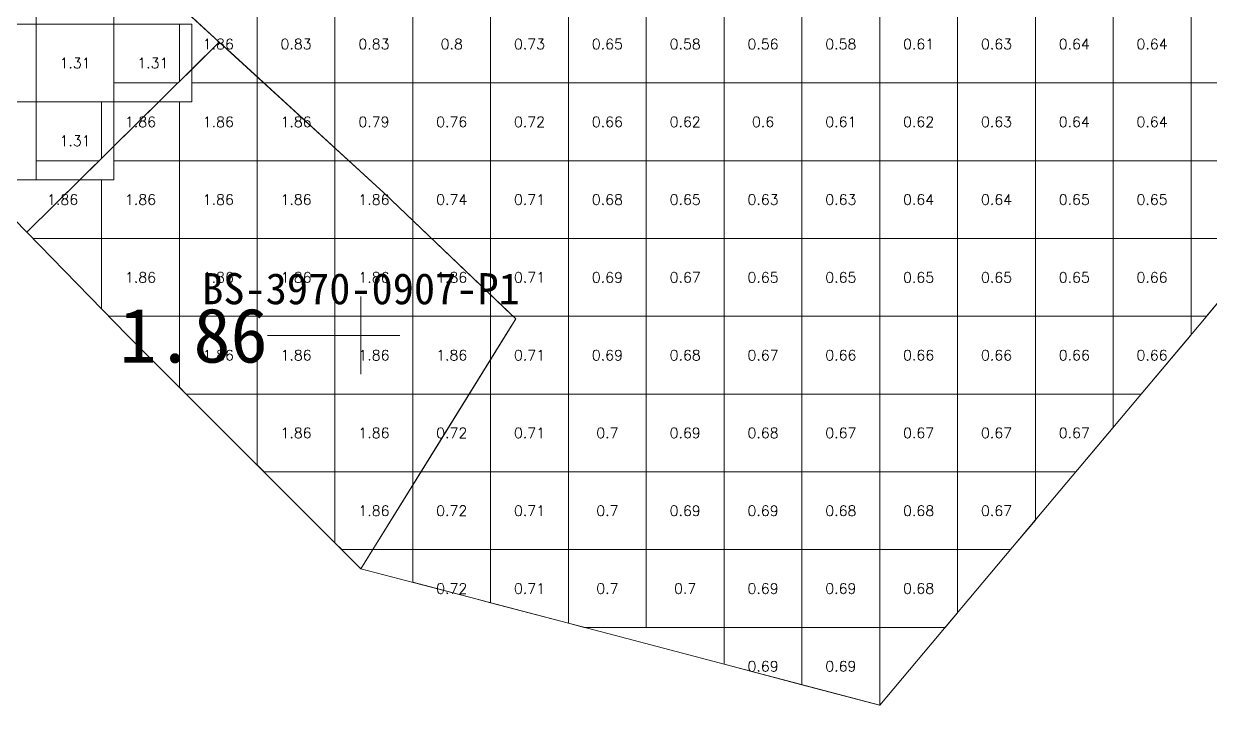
# Model space of a CAD drawing. Header units: inches. Extents: x 469931.6 to 470004.9, y 4349718.4 to 4349790.6.
# Drawn here: x 469940.68 to 469955.93, y 4349718.37 to 4349727.13 of the extents above; entities that cross this region are included whole.
import ezdxf
from ezdxf.enums import TextEntityAlignment as Align

# ---------------------------------------------------------------- set-up
doc = ezdxf.new("R2010")
doc.units = ezdxf.units.IN
doc.header["$MEASUREMENT"] = 0
for name, color, linetype, lineweight in [('0.500-1.000', 7, 'Continuous', 0), ('1.000-1.500', 7, 'Continuous', 0), ('1.500-3.000', 7, 'Continuous', 0), ('孔口文字', 7, 'Continuous', 0), ('点', 7, 'Continuous', 0), ('爆区方格网', 7, 'Continuous', 0), ('线条', 7, 'Continuous', 0), ('钻孔', 7, 'Continuous', 0)]:
    doc.layers.add(name, color=color, linetype=linetype, lineweight=lineweight)
doc.styles.add('3dmine_textStyle_1', font='txt.shx', dxfattribs={"height": 1, "bigfont": 'gbcbig.shx'})
doc.styles.add('3dmine_textStyle_3', font='simsunb.ttf', dxfattribs={"height": 1})

msp = doc.modelspace()

# ---------------------------------------------------------------- hatches: boundary and pattern name
at = {"layer": '钻孔', "linetype": 'Continuous', "lineweight": 0, "true_color": 0xff0000, "extrusion": (0, 1, 0)}
msp.add_hatch(color=1, dxfattribs=at).paths.add_polyline_path([(-469946.018, 3959.698), (-469945.018, 3959.698), (-469945.018, 3971.698), (-469946.018, 3971.698)], flags=0)

# ---------------------------------------------------------------- linework, layer by layer
at = {"layer": '0.500-1.000', "color": 4, "linetype": 'Continuous', "lineweight": 0, "true_color": 0x00ffff}
msp.add_lwpolyline([(469956.989, 4349724.699), (469955.859, 4349723.342), (469953.772, 4349720.857), (469951.686, 4349718.372), (469948.352, 4349719.25), (469946.493, 4349719.739), (469945.018, 4349720.128), (469946.928, 4349723.214), (469947.006, 4349723.341), (469946.95, 4349723.394), (469945.311, 4349724.961), (469941.381, 4349728.564), (469940.505, 4349729.752), (469939.473, 4349731.151), (469936.853, 4349731.96), (469935.078, 4349732.508), (469931.842, 4349732.619), (469931.683, 4349735.179), (469934.683, 4349738.179), (469935.697, 4349739.041), (469936.613, 4349739.82), (469939.613, 4349742.82), (469941.158, 4349743.706), (469942.755, 4349741.707)], dxfattribs=at)
at = {"layer": '1.000-1.500', "color": 1, "linetype": 'Continuous', "lineweight": 0, "true_color": 0xff0000}
msp.add_lwpolyline([(469939.473, 4349731.151), (469941.381, 4349728.564), (469943.197, 4349726.899), (469940.724, 4349724.454), (469939.448, 4349725.763), (469936.323, 4349726.803), (469937.928, 4349731.628), (469939.473, 4349731.151)], dxfattribs=at)
at = {"layer": '1.500-3.000', "color": 1, "linetype": 'Continuous', "lineweight": 0, "true_color": 0xff0000}
msp.add_lwpolyline([(469943.346, 4349726.763), (469945.311, 4349724.961), (469947.006, 4349723.341), (469946.012, 4349721.734), (469945.018, 4349720.128), (469942.018, 4349723.128), (469940.724, 4349724.454), (469943.197, 4349726.899), (469943.346, 4349726.763)], dxfattribs=at)
at = {"layer": '点', "color": 138, "linetype": 'Continuous', "lineweight": 0, "true_color": 0x004c4c, "elevation": 3971.698}
for points in [[(469945.018, 4349722.628), (469945.018, 4349723.628)], [(469945.518, 4349723.128), (469944.518, 4349723.128)]]:
    msp.add_lwpolyline(points, dxfattribs=at)
at = {"layer": '爆区方格网', "color": 1, "linetype": 'Continuous', "lineweight": 0, "true_color": 0xff0000}
for points, elevation in [([(469940.843, 4349727.129), (469939.843, 4349727.129), (469939.843, 4349728.129), (469940.843, 4349728.129), (469940.843, 4349727.129)], 3971.711), ([(469941.684, 4349727.373), (469941.843, 4349727.373), (469941.843, 4349727.129), (469940.843, 4349727.129), (469940.843, 4349728.129), (469941.684, 4349728.129), (469941.684, 4349727.373)], 3971.711), ([(469943.684, 4349726.373), (469942.843, 4349726.373), (469942.843, 4349726.548), (469942.684, 4349726.391), (469942.684, 4349727.129), (469942.843, 4349727.129), (469942.843, 4349726.548), (469943.197, 4349726.899), (469943.197, 4349726.899), (469942.684, 4349727.37), (469942.684, 4349727.373), (469943.684, 4349727.373), (469943.684, 4349726.373)], 3971.698), ([(469940.843, 4349726.129), (469939.843, 4349726.129), (469939.843, 4349727.129), (469940.843, 4349727.129), (469940.843, 4349726.129)], 3971.711), ([(469941.843, 4349726.129), (469940.843, 4349726.129), (469940.843, 4349727.129), (469941.843, 4349727.129), (469941.843, 4349726.129)], 3971.711), ([(469942.843, 4349726.129), (469941.843, 4349726.129), (469941.843, 4349727.129), (469942.843, 4349727.129), (469942.843, 4349726.129)], 3971.711), ([(469942.419, 4349726.129), (469942.684, 4349726.129), (469942.684, 4349725.373), (469941.843, 4349725.373), (469941.843, 4349725.56), (469941.684, 4349725.402), (469941.684, 4349726.129), (469941.843, 4349726.129), (469941.843, 4349725.56), (469942.419, 4349726.129), (469941.843, 4349726.129), (469941.843, 4349726.373), (469942.665, 4349726.373), (469942.419, 4349726.129)], 3971.698), ([(469943.684, 4349725.373), (469942.684, 4349725.373), (469942.684, 4349726.129), (469942.843, 4349726.129), (469942.843, 4349726.373), (469943.684, 4349726.373), (469943.684, 4349725.373)], 3971.698), ([(469944.684, 4349725.373), (469943.684, 4349725.373), (469943.684, 4349726.373), (469944.684, 4349726.373), (469944.684, 4349725.373)], 3971.698), ([(469940.843, 4349725.129), (469940.066, 4349725.129), (469939.843, 4349725.358), (469939.843, 4349726.129), (469940.843, 4349726.129), (469940.843, 4349725.129)], 3971.711), ([(469941.843, 4349725.129), (469940.843, 4349725.129), (469940.843, 4349726.129), (469941.843, 4349726.129), (469941.843, 4349725.129)], 3971.711), ([(469941.407, 4349725.129), (469941.684, 4349725.129), (469941.684, 4349724.373), (469940.804, 4349724.373), (469940.724, 4349724.454), (469941.407, 4349725.129), (469940.843, 4349725.129), (469940.843, 4349725.373), (469941.654, 4349725.373), (469941.407, 4349725.129)], 3971.698), ([(469942.684, 4349724.373), (469941.684, 4349724.373), (469941.684, 4349725.129), (469941.843, 4349725.129), (469941.843, 4349725.373), (469942.684, 4349725.373), (469942.684, 4349724.373)], 3971.698), ([(469943.684, 4349724.373), (469942.684, 4349724.373), (469942.684, 4349725.373), (469943.684, 4349725.373), (469943.684, 4349724.373)], 3971.698), ([(469944.684, 4349724.373), (469943.684, 4349724.373), (469943.684, 4349725.373), (469944.684, 4349725.373), (469944.684, 4349724.373)], 3971.698), ([(469945.684, 4349724.373), (469944.684, 4349724.373), (469944.684, 4349725.373), (469945.684, 4349725.373), (469945.684, 4349724.373)], 3971.698), ([(469942.684, 4349723.373), (469941.779, 4349723.373), (469941.684, 4349723.47), (469941.684, 4349724.373), (469942.684, 4349724.373), (469942.684, 4349723.373)], 3971.698), ([(469943.684, 4349723.373), (469942.684, 4349723.373), (469942.684, 4349724.373), (469943.684, 4349724.373), (469943.684, 4349723.373)], 3971.698), ([(469944.684, 4349723.373), (469943.684, 4349723.373), (469943.684, 4349724.373), (469944.684, 4349724.373), (469944.684, 4349723.373)], 3971.698), ([(469945.684, 4349723.373), (469944.684, 4349723.373), (469944.684, 4349724.373), (469945.684, 4349724.373), (469945.684, 4349723.373)], 3971.698), ([(469946.684, 4349723.373), (469945.684, 4349723.373), (469945.684, 4349724.373), (469946.684, 4349724.373), (469946.684, 4349723.373)], 3971.698), ([(469943.684, 4349722.373), (469942.773, 4349722.373), (469942.684, 4349722.462), (469942.684, 4349723.373), (469943.684, 4349723.373), (469943.684, 4349722.373)], 3971.698), ([(469944.684, 4349722.373), (469943.684, 4349722.373), (469943.684, 4349723.373), (469944.684, 4349723.373), (469944.684, 4349722.373)], 3971.698), ([(469945.684, 4349722.373), (469944.684, 4349722.373), (469944.684, 4349723.373), (469945.684, 4349723.373), (469945.684, 4349722.373)], 3971.698), ([(469946.684, 4349722.373), (469945.684, 4349722.373), (469945.684, 4349723.373), (469946.684, 4349723.373), (469946.684, 4349722.373)], 3971.698), ([(469944.684, 4349721.373), (469943.773, 4349721.373), (469943.684, 4349721.462), (469943.684, 4349722.373), (469944.684, 4349722.373), (469944.684, 4349721.373)], 3971.698), ([(469945.684, 4349721.373), (469944.684, 4349721.373), (469944.684, 4349722.373), (469945.684, 4349722.373), (469945.684, 4349721.373)], 3971.698), ([(469945.684, 4349720.373), (469944.773, 4349720.373), (469944.684, 4349720.462), (469944.684, 4349721.373), (469945.684, 4349721.373), (469945.684, 4349720.373)], 3971.698)]:
    msp.add_lwpolyline(points, dxfattribs=dict(at, elevation=elevation))
at = {"layer": '爆区方格网', "color": 4, "linetype": 'Continuous', "lineweight": 0, "true_color": 0x00ffff, "elevation": 3971.438}
for points in [[(469944.684, 4349726.373), (469943.684, 4349726.373), (469943.684, 4349727.373), (469944.684, 4349727.373), (469944.684, 4349726.373)], [(469945.684, 4349726.373), (469944.684, 4349726.373), (469944.684, 4349727.373), (469945.684, 4349727.373), (469945.684, 4349726.373)], [(469946.684, 4349726.373), (469945.684, 4349726.373), (469945.684, 4349727.373), (469946.684, 4349727.373), (469946.684, 4349726.373)], [(469947.684, 4349726.373), (469946.684, 4349726.373), (469946.684, 4349727.373), (469947.684, 4349727.373), (469947.684, 4349726.373)], [(469948.684, 4349726.373), (469947.684, 4349726.373), (469947.684, 4349727.373), (469948.684, 4349727.373), (469948.684, 4349726.373)], [(469949.684, 4349726.373), (469948.684, 4349726.373), (469948.684, 4349727.373), (469949.684, 4349727.373), (469949.684, 4349726.373)], [(469950.684, 4349726.373), (469949.684, 4349726.373), (469949.684, 4349727.373), (469950.684, 4349727.373), (469950.684, 4349726.373)], [(469951.684, 4349726.373), (469950.684, 4349726.373), (469950.684, 4349727.373), (469951.684, 4349727.373), (469951.684, 4349726.373)], [(469952.684, 4349726.373), (469951.684, 4349726.373), (469951.684, 4349727.373), (469952.684, 4349727.373), (469952.684, 4349726.373)], [(469953.684, 4349726.373), (469952.684, 4349726.373), (469952.684, 4349727.373), (469953.684, 4349727.373), (469953.684, 4349726.373)], [(469954.684, 4349726.373), (469953.684, 4349726.373), (469953.684, 4349727.373), (469954.684, 4349727.373), (469954.684, 4349726.373)], [(469955.684, 4349726.373), (469954.684, 4349726.373), (469954.684, 4349727.373), (469955.684, 4349727.373), (469955.684, 4349726.373)], [(469956.684, 4349726.373), (469955.684, 4349726.373), (469955.684, 4349727.373), (469956.684, 4349727.373), (469956.684, 4349726.373)], [(469945.684, 4349725.373), (469944.684, 4349725.373), (469944.684, 4349726.373), (469945.684, 4349726.373), (469945.684, 4349725.373)], [(469946.684, 4349725.373), (469945.684, 4349725.373), (469945.684, 4349726.373), (469946.684, 4349726.373), (469946.684, 4349725.373)], [(469947.684, 4349725.373), (469946.684, 4349725.373), (469946.684, 4349726.373), (469947.684, 4349726.373), (469947.684, 4349725.373)], [(469948.684, 4349725.373), (469947.684, 4349725.373), (469947.684, 4349726.373), (469948.684, 4349726.373), (469948.684, 4349725.373)], [(469949.684, 4349725.373), (469948.684, 4349725.373), (469948.684, 4349726.373), (469949.684, 4349726.373), (469949.684, 4349725.373)], [(469950.684, 4349725.373), (469949.684, 4349725.373), (469949.684, 4349726.373), (469950.684, 4349726.373), (469950.684, 4349725.373)], [(469951.684, 4349725.373), (469950.684, 4349725.373), (469950.684, 4349726.373), (469951.684, 4349726.373), (469951.684, 4349725.373)], [(469952.684, 4349725.373), (469951.684, 4349725.373), (469951.684, 4349726.373), (469952.684, 4349726.373), (469952.684, 4349725.373)], [(469953.684, 4349725.373), (469952.684, 4349725.373), (469952.684, 4349726.373), (469953.684, 4349726.373), (469953.684, 4349725.373)], [(469954.684, 4349725.373), (469953.684, 4349725.373), (469953.684, 4349726.373), (469954.684, 4349726.373), (469954.684, 4349725.373)], [(469955.684, 4349725.373), (469954.684, 4349725.373), (469954.684, 4349726.373), (469955.684, 4349726.373), (469955.684, 4349725.373)], [(469956.684, 4349725.373), (469955.684, 4349725.373), (469955.684, 4349726.373), (469956.684, 4349726.373), (469956.684, 4349725.373)], [(469946.684, 4349724.373), (469945.684, 4349724.373), (469945.684, 4349725.373), (469946.684, 4349725.373), (469946.684, 4349724.373)], [(469947.684, 4349724.373), (469946.684, 4349724.373), (469946.684, 4349725.373), (469947.684, 4349725.373), (469947.684, 4349724.373)], [(469948.684, 4349724.373), (469947.684, 4349724.373), (469947.684, 4349725.373), (469948.684, 4349725.373), (469948.684, 4349724.373)], [(469949.684, 4349724.373), (469948.684, 4349724.373), (469948.684, 4349725.373), (469949.684, 4349725.373), (469949.684, 4349724.373)], [(469950.684, 4349724.373), (469949.684, 4349724.373), (469949.684, 4349725.373), (469950.684, 4349725.373), (469950.684, 4349724.373)], [(469951.684, 4349724.373), (469950.684, 4349724.373), (469950.684, 4349725.373), (469951.684, 4349725.373), (469951.684, 4349724.373)], [(469952.684, 4349724.373), (469951.684, 4349724.373), (469951.684, 4349725.373), (469952.684, 4349725.373), (469952.684, 4349724.373)], [(469953.684, 4349724.373), (469952.684, 4349724.373), (469952.684, 4349725.373), (469953.684, 4349725.373), (469953.684, 4349724.373)], [(469954.684, 4349724.373), (469953.684, 4349724.373), (469953.684, 4349725.373), (469954.684, 4349725.373), (469954.684, 4349724.373)], [(469955.684, 4349724.373), (469954.684, 4349724.373), (469954.684, 4349725.373), (469955.684, 4349725.373), (469955.684, 4349724.373)], [(469956.684, 4349724.373), (469955.684, 4349724.373), (469955.684, 4349725.373), (469956.684, 4349725.373), (469956.684, 4349724.373)], [(469947.684, 4349723.373), (469946.684, 4349723.373), (469946.684, 4349724.373), (469947.684, 4349724.373), (469947.684, 4349723.373)], [(469948.684, 4349723.373), (469947.684, 4349723.373), (469947.684, 4349724.373), (469948.684, 4349724.373), (469948.684, 4349723.373)], [(469949.684, 4349723.373), (469948.684, 4349723.373), (469948.684, 4349724.373), (469949.684, 4349724.373), (469949.684, 4349723.373)], [(469950.684, 4349723.373), (469949.684, 4349723.373), (469949.684, 4349724.373), (469950.684, 4349724.373), (469950.684, 4349723.373)], [(469951.684, 4349723.373), (469950.684, 4349723.373), (469950.684, 4349724.373), (469951.684, 4349724.373), (469951.684, 4349723.373)], [(469952.684, 4349723.373), (469951.684, 4349723.373), (469951.684, 4349724.373), (469952.684, 4349724.373), (469952.684, 4349723.373)], [(469953.684, 4349723.373), (469952.684, 4349723.373), (469952.684, 4349724.373), (469953.684, 4349724.373), (469953.684, 4349723.373)], [(469954.684, 4349723.373), (469953.684, 4349723.373), (469953.684, 4349724.373), (469954.684, 4349724.373), (469954.684, 4349723.373)], [(469955.684, 4349723.373), (469954.684, 4349723.373), (469954.684, 4349724.373), (469955.684, 4349724.373), (469955.684, 4349723.373)], [(469956.684, 4349724.332), (469955.885, 4349723.373), (469955.684, 4349723.373), (469955.684, 4349724.373), (469956.684, 4349724.373), (469956.684, 4349724.332)], [(469947.684, 4349722.373), (469946.684, 4349722.373), (469946.684, 4349723.373), (469947.684, 4349723.373), (469947.684, 4349722.373)], [(469948.684, 4349722.373), (469947.684, 4349722.373), (469947.684, 4349723.373), (469948.684, 4349723.373), (469948.684, 4349722.373)], [(469949.684, 4349722.373), (469948.684, 4349722.373), (469948.684, 4349723.373), (469949.684, 4349723.373), (469949.684, 4349722.373)], [(469950.684, 4349722.373), (469949.684, 4349722.373), (469949.684, 4349723.373), (469950.684, 4349723.373), (469950.684, 4349722.373)], [(469951.684, 4349722.373), (469950.684, 4349722.373), (469950.684, 4349723.373), (469951.684, 4349723.373), (469951.684, 4349722.373)], [(469952.684, 4349722.373), (469951.684, 4349722.373), (469951.684, 4349723.373), (469952.684, 4349723.373), (469952.684, 4349722.373)], [(469953.684, 4349722.373), (469952.684, 4349722.373), (469952.684, 4349723.373), (469953.684, 4349723.373), (469953.684, 4349722.373)], [(469954.684, 4349722.373), (469953.684, 4349722.373), (469953.684, 4349723.373), (469954.684, 4349723.373), (469954.684, 4349722.373)], [(469955.684, 4349723.133), (469955.045, 4349722.373), (469954.684, 4349722.373), (469954.684, 4349723.373), (469955.684, 4349723.373), (469955.684, 4349723.133)], [(469946.684, 4349721.373), (469945.684, 4349721.373), (469945.684, 4349722.373), (469946.684, 4349722.373), (469946.684, 4349721.373)], [(469947.684, 4349721.373), (469946.684, 4349721.373), (469946.684, 4349722.373), (469947.684, 4349722.373), (469947.684, 4349721.373)], [(469948.684, 4349721.373), (469947.684, 4349721.373), (469947.684, 4349722.373), (469948.684, 4349722.373), (469948.684, 4349721.373)], [(469949.684, 4349721.373), (469948.684, 4349721.373), (469948.684, 4349722.373), (469949.684, 4349722.373), (469949.684, 4349721.373)], [(469950.684, 4349721.373), (469949.684, 4349721.373), (469949.684, 4349722.373), (469950.684, 4349722.373), (469950.684, 4349721.373)], [(469951.684, 4349721.373), (469950.684, 4349721.373), (469950.684, 4349722.373), (469951.684, 4349722.373), (469951.684, 4349721.373)], [(469952.684, 4349721.373), (469951.684, 4349721.373), (469951.684, 4349722.373), (469952.684, 4349722.373), (469952.684, 4349721.373)], [(469953.684, 4349721.373), (469952.684, 4349721.373), (469952.684, 4349722.373), (469953.684, 4349722.373), (469953.684, 4349721.373)], [(469954.684, 4349721.942), (469954.206, 4349721.373), (469953.684, 4349721.373), (469953.684, 4349722.373), (469954.684, 4349722.373), (469954.684, 4349721.942)], [(469946.684, 4349720.373), (469945.684, 4349720.373), (469945.684, 4349721.373), (469946.684, 4349721.373), (469946.684, 4349720.373)], [(469947.684, 4349720.373), (469946.684, 4349720.373), (469946.684, 4349721.373), (469947.684, 4349721.373), (469947.684, 4349720.373)], [(469948.684, 4349720.373), (469947.684, 4349720.373), (469947.684, 4349721.373), (469948.684, 4349721.373), (469948.684, 4349720.373)], [(469949.684, 4349720.373), (469948.684, 4349720.373), (469948.684, 4349721.373), (469949.684, 4349721.373), (469949.684, 4349720.373)], [(469950.684, 4349720.373), (469949.684, 4349720.373), (469949.684, 4349721.373), (469950.684, 4349721.373), (469950.684, 4349720.373)], [(469951.684, 4349720.373), (469950.684, 4349720.373), (469950.684, 4349721.373), (469951.684, 4349721.373), (469951.684, 4349720.373)], [(469952.684, 4349720.373), (469951.684, 4349720.373), (469951.684, 4349721.373), (469952.684, 4349721.373), (469952.684, 4349720.373)], [(469953.684, 4349720.751), (469953.366, 4349720.373), (469952.684, 4349720.373), (469952.684, 4349721.373), (469953.684, 4349721.373), (469953.684, 4349720.751)], [(469946.684, 4349719.689), (469946.493, 4349719.739), (469945.684, 4349719.953), (469945.684, 4349720.373), (469946.684, 4349720.373), (469946.684, 4349719.689)], [(469947.684, 4349719.426), (469946.684, 4349719.689), (469946.684, 4349720.373), (469947.684, 4349720.373), (469947.684, 4349719.426)], [(469948.684, 4349719.373), (469947.885, 4349719.373), (469947.684, 4349719.426), (469947.684, 4349720.373), (469948.684, 4349720.373), (469948.684, 4349719.373)], [(469949.684, 4349719.373), (469948.684, 4349719.373), (469948.684, 4349720.373), (469949.684, 4349720.373), (469949.684, 4349719.373)], [(469950.684, 4349719.373), (469949.684, 4349719.373), (469949.684, 4349720.373), (469950.684, 4349720.373), (469950.684, 4349719.373)], [(469951.684, 4349719.373), (469950.684, 4349719.373), (469950.684, 4349720.373), (469951.684, 4349720.373), (469951.684, 4349719.373)], [(469952.684, 4349719.56), (469952.526, 4349719.373), (469951.684, 4349719.373), (469951.684, 4349720.373), (469952.684, 4349720.373), (469952.684, 4349719.56)], [(469950.684, 4349718.636), (469949.684, 4349718.899), (469949.684, 4349719.373), (469950.684, 4349719.373), (469950.684, 4349718.636)], [(469951.684, 4349718.373), (469951.682, 4349718.373), (469950.684, 4349718.636), (469950.684, 4349719.373), (469951.684, 4349719.373), (469951.684, 4349718.373)]]:
    msp.add_lwpolyline(points, dxfattribs=at)
at = {"layer": '线条', "color": 138, "linetype": 'Continuous', "lineweight": 0, "true_color": 0x004c4c, "elevation": 3971.698}
msp.add_lwpolyline([(469945.018, 4349723.128), (469945.018, 4349723.128), (469945.018, 4349723.128)], dxfattribs=at)
at = {"layer": '钻孔', "color": 1, "linetype": 'Continuous', "lineweight": 0, "true_color": 0xff0000}
for elevation in [3971.698, 3959.698]:
    msp.add_lwpolyline([(469945.018, 4349723.128), (469943.818, 4349723.128)], dxfattribs=dict(at, elevation=elevation))

# ---------------------------------------------------------------- texts
at = {"color": 1, "linetype": 'Continuous', "lineweight": 0, "true_color": 0xff0000, "style": '3dmine_textStyle_1'}
for s, p in [('1.86', (469943.184, 4349726.873, 3971.698)), ('1.31', (469941.343, 4349726.629, 3971.711)), ('1.31', (469942.343, 4349726.629, 3971.711)), ('1.86', (469942.184, 4349725.873, 3971.698)), ('1.86', (469943.184, 4349725.873, 3971.698)), ('1.86', (469944.184, 4349725.873, 3971.698)), ('1.31', (469941.343, 4349725.629, 3971.711)), ('1.86', (469941.184, 4349724.873, 3971.698)), ('1.86', (469942.184, 4349724.873, 3971.698)), ('1.86', (469943.184, 4349724.873, 3971.698)), ('1.86', (469944.184, 4349724.873, 3971.698)), ('1.86', (469945.184, 4349724.873, 3971.698)), ('1.86', (469942.184, 4349723.873, 3971.698)), ('1.86', (469943.184, 4349723.873, 3971.698)), ('1.86', (469944.184, 4349723.873, 3971.698)), ('1.86', (469945.184, 4349723.873, 3971.698)), ('1.86', (469946.184, 4349723.873, 3971.698)), ('1.86', (469943.184, 4349722.873, 3971.698)), ('1.86', (469944.184, 4349722.873, 3971.698)), ('1.86', (469945.184, 4349722.873, 3971.698)), ('1.86', (469946.184, 4349722.873, 3971.698)), ('1.86', (469944.184, 4349721.873, 3971.698)), ('1.86', (469945.184, 4349721.873, 3971.698)), ('1.86', (469945.184, 4349720.873, 3971.698))]:
    msp.add_text(s, height=0.1333, dxfattribs=at).set_placement(p, align=Align.MIDDLE_CENTER)
at = {"color": 4, "linetype": 'Continuous', "lineweight": 0, "true_color": 0x00ffff, "style": '3dmine_textStyle_1'}
for s, p in [('0.83', (469944.184, 4349726.873, 3971.438)), ('0.83', (469945.184, 4349726.873, 3971.438)), ('0.8', (469946.184, 4349726.873, 3971.438)), ('0.73', (469947.184, 4349726.873, 3971.438)), ('0.65', (469948.184, 4349726.873, 3971.438)), ('0.58', (469949.184, 4349726.873, 3971.438)), ('0.56', (469950.184, 4349726.873, 3971.438)), ('0.58', (469951.184, 4349726.873, 3971.438)), ('0.61', (469952.184, 4349726.873, 3971.438)), ('0.63', (469953.184, 4349726.873, 3971.438)), ('0.64', (469954.184, 4349726.873, 3971.438)), ('0.64', (469955.184, 4349726.873, 3971.438)), ('0.79', (469945.184, 4349725.873, 3971.438)), ('0.76', (469946.184, 4349725.873, 3971.438)), ('0.72', (469947.184, 4349725.873, 3971.438)), ('0.66', (469948.184, 4349725.873, 3971.438)), ('0.62', (469949.184, 4349725.873, 3971.438)), ('0.6', (469950.184, 4349725.873, 3971.438)), ('0.61', (469951.184, 4349725.873, 3971.438)), ('0.62', (469952.184, 4349725.873, 3971.438)), ('0.63', (469953.184, 4349725.873, 3971.438)), ('0.64', (469954.184, 4349725.873, 3971.438)), ('0.64', (469955.184, 4349725.873, 3971.438)), ('0.74', (469946.184, 4349724.873, 3971.438)), ('0.71', (469947.184, 4349724.873, 3971.438)), ('0.68', (469948.184, 4349724.873, 3971.438)), ('0.65', (469949.184, 4349724.873, 3971.438)), ('0.63', (469950.184, 4349724.873, 3971.438)), ('0.63', (469951.184, 4349724.873, 3971.438)), ('0.64', (469952.184, 4349724.873, 3971.438)), ('0.64', (469953.184, 4349724.873, 3971.438)), ('0.65', (469954.184, 4349724.873, 3971.438)), ('0.65', (469955.184, 4349724.873, 3971.438)), ('0.71', (469947.184, 4349723.873, 3971.438)), ('0.69', (469948.184, 4349723.873, 3971.438)), ('0.67', (469949.184, 4349723.873, 3971.438)), ('0.65', (469950.184, 4349723.873, 3971.438)), ('0.65', (469951.184, 4349723.873, 3971.438)), ('0.65', (469952.184, 4349723.873, 3971.438)), ('0.65', (469953.184, 4349723.873, 3971.438)), ('0.65', (469954.184, 4349723.873, 3971.438)), ('0.66', (469955.184, 4349723.873, 3971.438)), ('0.71', (469947.184, 4349722.873, 3971.438)), ('0.69', (469948.184, 4349722.873, 3971.438)), ('0.68', (469949.184, 4349722.873, 3971.438)), ('0.67', (469950.184, 4349722.873, 3971.438)), ('0.66', (469951.184, 4349722.873, 3971.438)), ('0.66', (469952.184, 4349722.873, 3971.438)), ('0.66', (469953.184, 4349722.873, 3971.438)), ('0.66', (469954.184, 4349722.873, 3971.438)), ('0.66', (469955.184, 4349722.873, 3971.438)), ('0.72', (469946.184, 4349721.873, 3971.438)), ('0.71', (469947.184, 4349721.873, 3971.438)), ('0.7', (469948.184, 4349721.873, 3971.438)), ('0.69', (469949.184, 4349721.873, 3971.438)), ('0.68', (469950.184, 4349721.873, 3971.438)), ('0.67', (469951.184, 4349721.873, 3971.438)), ('0.67', (469952.184, 4349721.873, 3971.438)), ('0.67', (469953.184, 4349721.873, 3971.438)), ('0.67', (469954.184, 4349721.873, 3971.438)), ('0.72', (469946.184, 4349720.873, 3971.438)), ('0.71', (469947.184, 4349720.873, 3971.438)), ('0.7', (469948.184, 4349720.873, 3971.438)), ('0.69', (469949.184, 4349720.873, 3971.438)), ('0.69', (469950.184, 4349720.873, 3971.438)), ('0.68', (469951.184, 4349720.873, 3971.438)), ('0.68', (469952.184, 4349720.873, 3971.438)), ('0.67', (469953.184, 4349720.873, 3971.438)), ('0.72', (469946.184, 4349719.873, 3971.438)), ('0.71', (469947.184, 4349719.873, 3971.438)), ('0.7', (469948.184, 4349719.873, 3971.438)), ('0.7', (469949.184, 4349719.873, 3971.438)), ('0.69', (469950.184, 4349719.873, 3971.438)), ('0.69', (469951.184, 4349719.873, 3971.438)), ('0.68', (469952.184, 4349719.873, 3971.438)), ('0.69', (469950.184, 4349718.873, 3971.438)), ('0.69', (469951.184, 4349718.873, 3971.438))]:
    msp.add_text(s, height=0.1333, dxfattribs=at).set_placement(p, align=Align.MIDDLE_CENTER)
at = {"layer": '孔口文字', "color": 138, "linetype": 'Continuous', "lineweight": 0, "true_color": 0x004c4c, "style": '3dmine_textStyle_3'}
msp.add_text('BS-3970-0907-P1', height=0.4, dxfattribs=at).set_placement((469945.018, 4349723.528, 3971.698), align=Align.CENTER)
at = {"layer": '钻孔', "color": 1, "linetype": 'Continuous', "lineweight": 0, "true_color": 0xff0000, "style": '3dmine_textStyle_3'}
msp.add_text('1.86', height=0.7, dxfattribs=at).set_placement((469943.818, 4349723.128, 3971.698), align=Align.MIDDLE_RIGHT)

doc.saveas('drawing.dxf')
